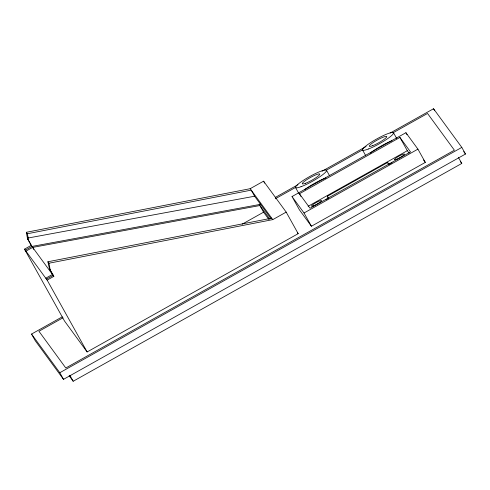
<?xml version="1.0" encoding="UTF-8"?>
<svg xmlns="http://www.w3.org/2000/svg" width="490" height="490" viewBox="0 0 490 490"><rect width="100%" height="100%" fill="white"/><g stroke="black" fill="none" stroke-linecap="round" stroke-linejoin="round"><path stroke-width="0.73" d="M53.851 276.348L31.201 245.392L24.5 249.141L47.163 280.115L53.851 276.348L49.447 268.759L47.891 261.77L271.723 218.173M25.253 250.182L31.954 246.433L259.179 204.581L260.398 203.895M25.958 251.15L32.665 247.401L259.89 205.543L263.577 212.176L268.973 219.557M31.201 245.392L27.538 238.795L26.331 232.291L250.17 188.693L263.571 181.178L286.185 212.109L298.183 233.663L87.128 351.955L64.515 321.024L24.5 249.141M390.132 133.066L433.54 108.737L461.807 147.404L465.5 154.031L63.498 379.352L35.231 340.691L31.538 334.058L62.255 316.84M275.276 197.446L297.981 184.718M322.022 171.243L366.091 146.541M62.983 317.796L38.943 331.271L65.801 367.996L454.402 150.191L427.543 113.46L392.827 132.919M275.313 198.787L296.009 187.186M326.052 170.349L362.778 149.762M242.213 224.15L263.577 212.176M292.016 196.551L405.916 132.71L417.933 149.144L425.314 162.404L311.413 226.245L299.402 209.812L292.016 196.551L304.033 212.985L311.413 226.245M299.427 193.764L399.926 137.433L410.528 151.931L310.029 208.262L299.427 193.764L300.903 196.417M47.891 261.77L48.951 263.222L272.783 219.618L286.185 212.109M308.137 206.278L407.306 150.693L409.077 153.113M328.416 198.297L327.302 196.3L387.602 162.502L388.974 164.377L392.024 162.668M326.009 199.669L327.345 198.922M304.033 212.985L417.933 149.144M31.538 334.058L59.811 372.719L461.807 147.404M69.157 375.75L73.182 381.263L461.782 163.452L458.462 157.486M45.742 278.204L52.455 274.461M46.452 279.147L53.159 275.429L49.447 268.759M26.331 232.291L27.397 233.742L251.229 190.138L254.61 196.221L28.181 238.005L27.832 237.528L28.242 239.763L31.954 246.433M463.705 151.575L465.5 154.031M460.441 161.614L461.782 163.452M423.538 159.973L425.314 162.404M327.302 196.3L328.674 198.174M297.295 232.45L298.183 233.663M250.17 188.693L272.783 219.618M254.261 195.737L271.099 218.767M259.179 204.581L269.782 219.079M27.538 238.795L28.242 239.763M433.54 108.737L434.648 110.728M405.916 132.71L407.025 134.701M399.926 137.433L407.306 150.693M393.446 132.643L396.771 138.609M387.602 162.502L388.717 164.499M362.618 150.099L365.571 155.404M326.53 170.293L329.482 175.604M295.537 187.548L298.857 193.519M263.571 181.178L264.661 183.138M32.665 247.401L33.773 249.392M47.163 280.115L87.128 351.955M69.862 375.291L73.182 381.263M59.811 372.719L63.498 379.352M48.951 263.222L50.151 269.727M27.397 233.742L28.181 238.005M304.486 189.777A17.738 2.744 -29.1 0 1 325.85 177.95M370.22 153.229A17.738 2.744 -29.1 0 1 391.877 140.771M313.337 205.874A5.764 0.894 -29.1 0 0 321.507 200.839A5.764 0.894 -29.1 0 0 314.702 203.399A5.764 0.894 -29.1 0 0 313.337 205.874M368.59 148.948A17.738 2.744 -29.1 0 0 393.458 133.452A17.738 2.744 -29.1 0 0 372.051 141.708A17.738 2.744 -29.1 0 0 368.59 148.948M372.712 145.64A9.984 1.544 -29.1 0 0 386.72 136.912A9.984 1.544 -29.1 0 0 374.66 141.561A9.984 1.544 -29.1 0 0 372.712 145.64M305.399 183.309A9.984 1.544 -29.1 0 0 319.658 174.581A9.984 1.544 -29.1 0 0 308.039 178.881A9.984 1.544 -29.1 0 0 305.399 183.309M396.275 159.391A5.764 0.894 -29.1 0 0 404.446 154.35A5.764 0.894 -29.1 0 0 397.641 156.91A5.764 0.894 -29.1 0 0 396.275 159.391M301.025 186.714A17.738 2.744 -29.1 0 0 326.346 171.212A17.738 2.744 -29.1 0 0 305.723 178.844A17.738 2.744 -29.1 0 0 301.025 186.714"/></g></svg>
